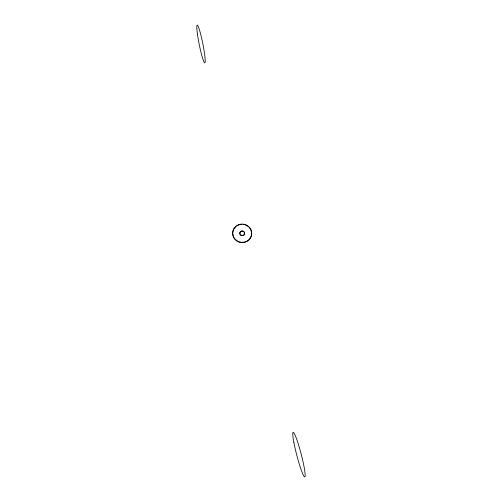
<?xml version="1.0" encoding="UTF-8"?>
<svg xmlns="http://www.w3.org/2000/svg" width="502" height="502" viewBox="0 0 502 502"><rect width="100%" height="100%" fill="white"/><g stroke="black" fill="none" stroke-linecap="round" stroke-linejoin="round"><path stroke-width="0.75" d="M249.412 227.676A9.513 9.136 7.4 0 1 248.452 240.427A9.513 9.136 7.4 0 1 235.162 239.63A9.513 9.136 7.4 0 1 235.595 226.841M236.542 226.088A9.513 9.136 7.4 0 1 237.59 225.454M238.136 225.191A9.513 9.136 7.4 0 1 239.297 224.77M239.893 224.614A9.513 9.136 7.4 0 1 241.732 224.381M242.968 224.413A9.513 9.136 7.4 0 1 244.198 224.607M245.384 224.946A9.513 9.136 7.4 0 1 248.998 227.23M240.452 235.049A2.378 2.284 7.4 0 1 240.841 231.573A2.378 2.284 7.4 0 1 244.342 232.577A2.378 2.284 7.4 0 1 242.736 235.708M241.506 235.67A2.378 2.284 7.4 0 1 240.941 235.425M293.883 442.544A23.042 2.272 75.4 0 0 304.626 476.9A23.042 2.272 75.4 0 0 298.426 444.427A23.042 2.272 75.4 0 0 293.883 442.544M197.493 34.525A19.258 1.845 78.6 0 0 204.753 62.85A19.258 1.845 78.6 0 0 200.744 34.512A19.258 1.845 78.6 0 0 197.493 34.525M235.369 239.485A9.525 9.149 7.4 0 0 251.364 235.783A9.525 9.149 7.4 0 0 239.887 224.287A9.525 9.149 7.4 0 0 235.369 239.485M240.496 234.723A2.384 2.284 7.4 0 0 244.499 233.806A2.384 2.284 7.4 0 0 241.638 230.926A2.384 2.284 7.4 0 0 240.496 234.723"/></g></svg>
